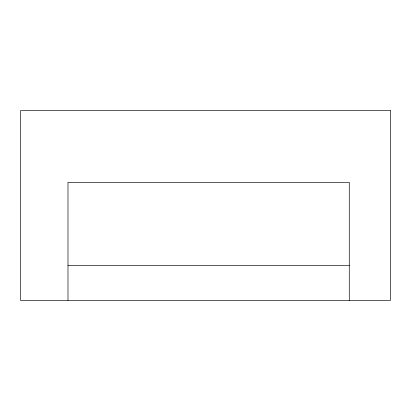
<?xml version="1.0" encoding="UTF-8"?>
<svg xmlns="http://www.w3.org/2000/svg" width="411" height="411" viewBox="0 0 411 411"><rect width="100%" height="100%" fill="white"/><g stroke="black" fill="none" stroke-linecap="round" stroke-linejoin="round"><path stroke-width="0.62" d="M67.985 265.347L349.273 265.347M349.273 300.415L349.273 182.33L67.985 182.33L67.985 300.415M390.45 110.585L20.55 110.585L20.55 300.415L390.45 300.415L390.45 110.585"/></g></svg>
